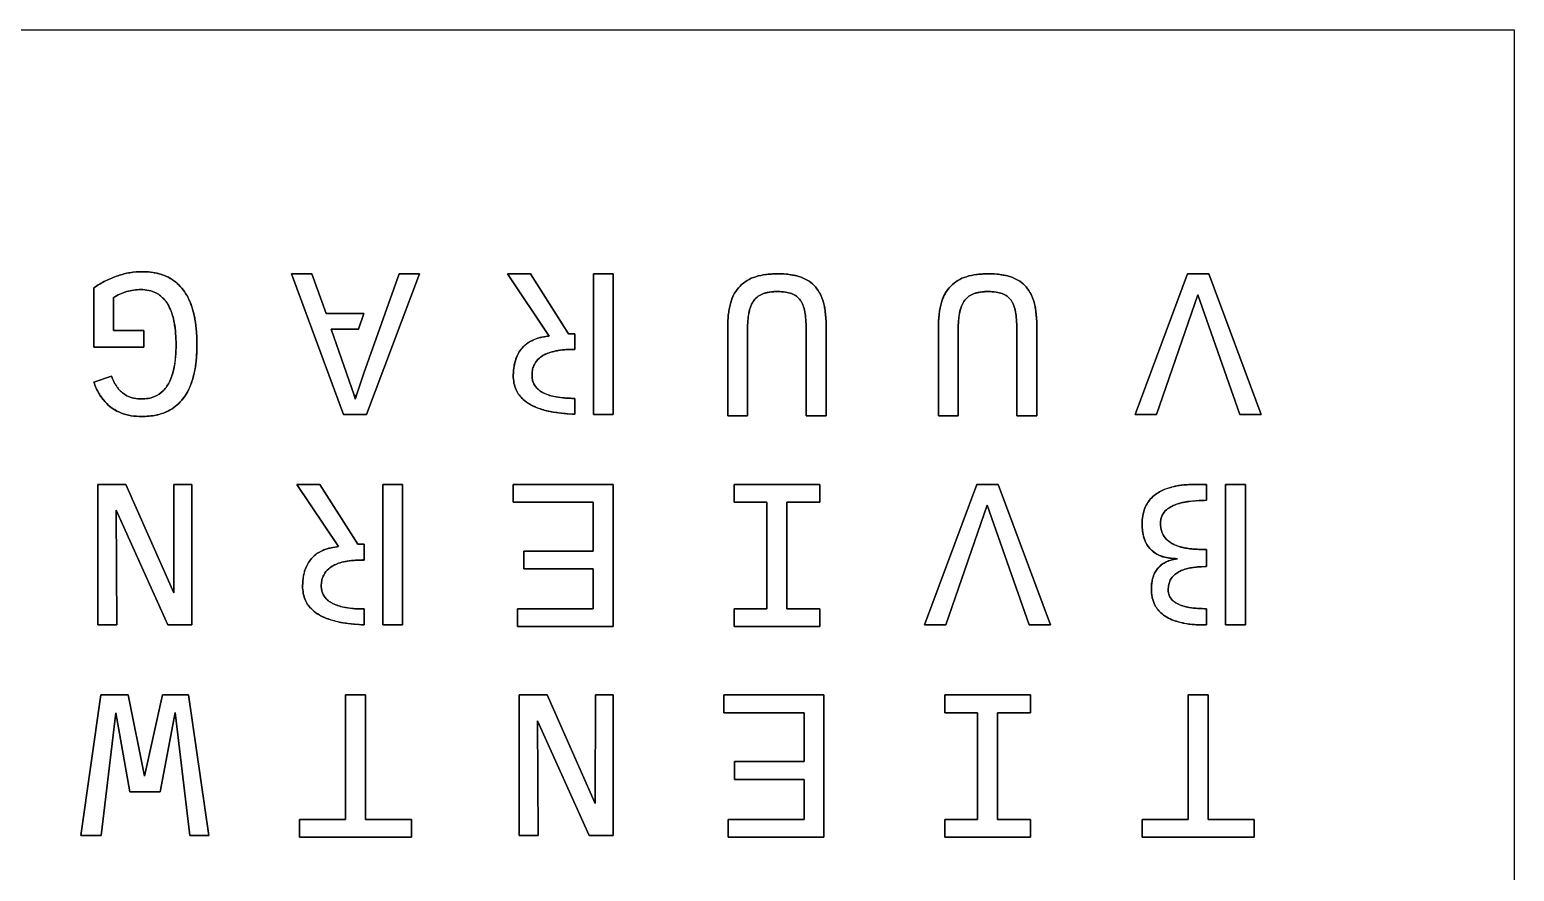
# Model space of a CAD drawing. Header units: millimetres. Extents: x -500 to 0, y -500 to 0.
# Drawn here: x -234.9 to 0, y -133.2 to 0 of the extents above; entities that cross this region are included whole.
import ezdxf

# ---------------------------------------------------------------- set-up
doc = ezdxf.new("R2010")
doc.units = ezdxf.units.MM
doc.layers.get('0').update_dxf_attribs({"color": 70})

msp = doc.modelspace()

# ---------------------------------------------------------------- linework, layer by layer
for points in [[(-500, 0), (0, 0), (0, -500), (-500, -500)], [(0, 0), (0, -500), (-500, -500), (-500, 0)], [(0, -500), (-500, -500), (-500, 0), (0, 0)], [(-183.17, -57.87), (-182.04, -54.37), (-176.45, -38.64), (-173.22, -38.64), (-181.62, -60.89), (-185.21, -60.89), (-193.46, -38.64), (-190.26, -38.64), (-187.99, -44.94), (-182.04, -44.94), (-182.88, -47.4), (-187.19, -47.4), (-184.78, -54.37), (-183.57, -57.87)], [(-193.46, -38.64), (-185.21, -60.89)], [(-190.26, -38.64), (-193.46, -38.64)], [(-187.99, -44.94), (-190.26, -38.64)], [(-176.45, -38.64), (-182.04, -54.37)], [(-181.62, -60.89), (-173.22, -38.64)], [(-173.22, -38.64), (-176.45, -38.64)], [(-159.29, -38.64), (-152.7, -48.49)], [(-155.67, -38.64), (-159.29, -38.64)], [(-149.63, -48.13), (-155.67, -38.64)], [(-142.55, -38.64), (-145.68, -38.64), (-145.68, -60.89), (-142.55, -60.89)], [(-145.68, -38.64), (-142.55, -38.64), (-142.55, -60.89), (-145.68, -60.89)], [(-142.55, -38.64), (-145.68, -38.64), (-145.68, -60.89), (-142.55, -60.89)], [(-48.31, -38.64), (-51.71, -38.64), (-59.96, -60.89), (-56.59, -60.89), (-50.07, -41.96), (-43.43, -60.89), (-40.05, -60.89)], [(-51.71, -38.64), (-48.31, -38.64), (-40.05, -60.89), (-43.43, -60.89), (-50.07, -41.96), (-56.59, -60.89), (-59.96, -60.89)], [(-56.59, -60.89), (-50.07, -41.96), (-43.43, -60.89), (-40.05, -60.89), (-48.31, -38.64), (-51.71, -38.64), (-59.96, -60.89)], [(-224.71, -40.84), (-224.71, -50.27)], [(-221.64, -47.63), (-221.64, -42.42)], [(-182.04, -44.94), (-187.99, -44.94)], [(-182.88, -47.4), (-182.04, -44.94)], [(-108.89, -61.15), (-108.89, -46.73)], [(-75.56, -61.15), (-75.56, -46.73)], [(-216.8, -47.63), (-221.64, -47.63)], [(-216.8, -50.27), (-216.8, -47.63)], [(-187.19, -47.4), (-182.88, -47.4)], [(-184.78, -54.37), (-187.19, -47.4)], [(-148.64, -48.13), (-149.63, -48.13)], [(-124.44, -47.03), (-124.44, -61.15)], [(-121.31, -61.15), (-121.31, -47.56)], [(-112.04, -47.35), (-112.04, -61.15)], [(-91.11, -47.03), (-91.11, -61.15)], [(-87.98, -61.15), (-87.98, -47.56)], [(-78.71, -47.35), (-78.71, -61.15)], [(-224.71, -50.27), (-216.8, -50.27)], [(-183.57, -57.87), (-184.78, -54.37)], [(-182.04, -54.37), (-183.17, -57.87)], [(-148.64, -60.87), (-148.64, -58.36)], [(-185.21, -60.89), (-181.62, -60.89)], [(-124.44, -61.15), (-121.31, -61.15)], [(-112.04, -61.15), (-108.89, -61.15)], [(-91.11, -61.15), (-87.98, -61.15)], [(-78.71, -61.15), (-75.56, -61.15)], [(-212.08, -89.14), (-219.66, -71.98), (-224.12, -71.98), (-224.12, -94.22), (-221.09, -94.22), (-221.19, -76.05), (-213.05, -94.22), (-209.22, -94.22), (-209.22, -71.98), (-212.06, -71.98)], [(-219.66, -71.98), (-212.08, -89.14), (-212.06, -71.98), (-209.22, -71.98), (-209.22, -94.22), (-213.05, -94.22), (-221.19, -76.05), (-221.09, -94.22), (-224.12, -94.22), (-224.12, -71.98)], [(-212.06, -71.98), (-212.08, -89.14), (-219.66, -71.98), (-224.12, -71.98), (-224.12, -94.22), (-221.09, -94.22), (-221.19, -76.05), (-213.05, -94.22), (-209.22, -94.22), (-209.22, -71.98)], [(-192.63, -71.98), (-186.03, -81.82)], [(-189, -71.98), (-192.63, -71.98)], [(-182.97, -81.46), (-189, -71.98)], [(-175.89, -71.98), (-179.01, -71.98), (-179.01, -94.22), (-175.89, -94.22)], [(-179.01, -71.98), (-175.89, -71.98), (-175.89, -94.22), (-179.01, -94.22)], [(-175.89, -94.22), (-175.89, -71.98), (-179.01, -71.98), (-179.01, -94.22)], [(-142.55, -94.49), (-142.55, -71.98), (-158.38, -71.98), (-158.38, -74.79), (-145.71, -74.79), (-145.71, -82.53), (-156.72, -82.53), (-156.72, -85.34), (-145.71, -85.34), (-145.71, -91.67), (-157.71, -91.67), (-157.71, -94.49)], [(-142.55, -71.98), (-142.55, -94.49), (-157.71, -94.49), (-157.71, -91.67), (-145.71, -91.67), (-145.71, -85.34), (-156.72, -85.34), (-156.72, -82.53), (-145.71, -82.53), (-145.71, -74.79), (-158.38, -74.79), (-158.38, -71.98)], [(-156.72, -82.53), (-156.72, -85.34), (-145.71, -85.34), (-145.71, -91.67), (-157.71, -91.67), (-157.71, -94.49), (-142.55, -94.49), (-142.55, -71.98), (-158.38, -71.98), (-158.38, -74.79), (-145.71, -74.79), (-145.71, -82.53)], [(-123.45, -94.49), (-109.88, -94.49), (-109.88, -91.67), (-115.09, -91.67), (-115.09, -74.79), (-109.88, -74.79), (-109.88, -71.98), (-123.45, -71.98), (-123.45, -74.79), (-118.24, -74.79), (-118.24, -91.67), (-123.45, -91.67)], [(-109.88, -94.49), (-123.45, -94.49), (-123.45, -91.67), (-118.24, -91.67), (-118.24, -74.79), (-123.45, -74.79), (-123.45, -71.98), (-109.88, -71.98), (-109.88, -74.79), (-115.09, -74.79), (-115.09, -91.67), (-109.88, -91.67)], [(-123.45, -91.67), (-123.45, -94.49), (-109.88, -94.49), (-109.88, -91.67), (-115.09, -91.67), (-115.09, -74.79), (-109.88, -74.79), (-109.88, -71.98), (-123.45, -71.98), (-123.45, -74.79), (-118.24, -74.79), (-118.24, -91.67)], [(-81.65, -71.98), (-85.04, -71.98), (-93.3, -94.22), (-89.92, -94.22), (-83.4, -75.29), (-76.77, -94.22), (-73.38, -94.22)], [(-85.04, -71.98), (-81.65, -71.98), (-73.38, -94.22), (-76.77, -94.22), (-83.4, -75.29), (-89.92, -94.22), (-93.3, -94.22)], [(-89.92, -94.22), (-83.4, -75.29), (-76.77, -94.22), (-73.38, -94.22), (-81.65, -71.98), (-85.04, -71.98), (-93.3, -94.22)], [(-48.69, -74.5), (-48.69, -71.98)], [(-42.55, -71.98), (-45.71, -71.98), (-45.71, -94.22), (-42.55, -94.22)], [(-45.71, -71.98), (-42.55, -71.98), (-42.55, -94.22), (-45.71, -94.22)], [(-45.71, -71.98), (-42.55, -71.98), (-42.55, -94.22), (-45.71, -94.22)], [(-181.98, -81.46), (-182.97, -81.46)], [(-48.69, -84.99), (-48.69, -82.26)], [(-181.98, -94.2), (-181.98, -91.69)], [(-48.69, -94.23), (-48.69, -91.66)], [(-219.28, -105.31), (-223.65, -105.31), (-226.8, -127.56), (-223.56, -127.56), (-221.24, -108.14), (-219.04, -120.66), (-214.25, -120.66), (-211.89, -108.11), (-209.55, -127.56), (-206.55, -127.56), (-209.77, -105.31), (-213.89, -105.31), (-216.71, -118.16)], [(-223.65, -105.31), (-219.28, -105.31), (-216.71, -118.16), (-213.89, -105.31), (-209.77, -105.31), (-206.55, -127.56), (-209.55, -127.56), (-211.89, -108.11), (-214.25, -120.66), (-219.04, -120.66), (-221.24, -108.14), (-223.56, -127.56), (-226.8, -127.56)], [(-213.89, -105.31), (-216.71, -118.16), (-219.28, -105.31), (-223.65, -105.31), (-226.8, -127.56), (-223.56, -127.56), (-221.24, -108.14), (-219.04, -120.66), (-214.25, -120.66), (-211.89, -108.11), (-209.55, -127.56), (-206.55, -127.56), (-209.77, -105.31)], [(-184.91, -105.31), (-184.91, -125.01), (-192.21, -125.01), (-192.21, -127.82), (-174.47, -127.82), (-174.47, -125.01), (-181.78, -125.01), (-181.78, -105.31)], [(-184.91, -125.01), (-184.91, -105.31), (-181.78, -105.31), (-181.78, -125.01), (-174.47, -125.01), (-174.47, -127.82), (-192.21, -127.82), (-192.21, -125.01)], [(-192.21, -125.01), (-192.21, -127.82), (-174.47, -127.82), (-174.47, -125.01), (-181.78, -125.01), (-181.78, -105.31), (-184.91, -105.31), (-184.91, -125.01)], [(-145.41, -122.48), (-153, -105.31), (-157.46, -105.31), (-157.46, -127.56), (-154.42, -127.56), (-154.52, -109.39), (-146.38, -127.56), (-142.55, -127.56), (-142.55, -105.31), (-145.39, -105.31)], [(-153, -105.31), (-145.41, -122.48), (-145.39, -105.31), (-142.55, -105.31), (-142.55, -127.56), (-146.38, -127.56), (-154.52, -109.39), (-154.42, -127.56), (-157.46, -127.56), (-157.46, -105.31)], [(-145.39, -105.31), (-145.41, -122.48), (-153, -105.31), (-157.46, -105.31), (-157.46, -127.56), (-154.42, -127.56), (-154.52, -109.39), (-146.38, -127.56), (-142.55, -127.56), (-142.55, -105.31)], [(-109.22, -127.82), (-109.22, -105.31), (-125.05, -105.31), (-125.05, -108.12), (-112.37, -108.12), (-112.37, -115.86), (-123.39, -115.86), (-123.39, -118.67), (-112.37, -118.67), (-112.37, -125.01), (-124.38, -125.01), (-124.38, -127.82)], [(-109.22, -105.31), (-109.22, -127.82), (-124.38, -127.82), (-124.38, -125.01), (-112.37, -125.01), (-112.37, -118.67), (-123.39, -118.67), (-123.39, -115.86), (-112.37, -115.86), (-112.37, -108.12), (-125.05, -108.12), (-125.05, -105.31)], [(-123.39, -115.86), (-123.39, -118.67), (-112.37, -118.67), (-112.37, -125.01), (-124.38, -125.01), (-124.38, -127.82), (-109.22, -127.82), (-109.22, -105.31), (-125.05, -105.31), (-125.05, -108.12), (-112.37, -108.12), (-112.37, -115.86)], [(-90.12, -127.82), (-76.55, -127.82), (-76.55, -125.01), (-81.76, -125.01), (-81.76, -108.12), (-76.55, -108.12), (-76.55, -105.31), (-90.12, -105.31), (-90.12, -108.12), (-84.91, -108.12), (-84.91, -125.01), (-90.12, -125.01)], [(-76.55, -127.82), (-90.12, -127.82), (-90.12, -125.01), (-84.91, -125.01), (-84.91, -108.12), (-90.12, -108.12), (-90.12, -105.31), (-76.55, -105.31), (-76.55, -108.12), (-81.76, -108.12), (-81.76, -125.01), (-76.55, -125.01)], [(-90.12, -108.12), (-84.91, -108.12), (-84.91, -125.01), (-90.12, -125.01), (-90.12, -127.82), (-76.55, -127.82), (-76.55, -125.01), (-81.76, -125.01), (-81.76, -108.12), (-76.55, -108.12), (-76.55, -105.31), (-90.12, -105.31)], [(-51.58, -105.31), (-51.58, -125.01), (-58.88, -125.01), (-58.88, -127.82), (-41.14, -127.82), (-41.14, -125.01), (-48.44, -125.01), (-48.44, -105.31)], [(-51.58, -125.01), (-51.58, -105.31), (-48.44, -105.31), (-48.44, -125.01), (-41.14, -125.01), (-41.14, -127.82), (-58.88, -127.82), (-58.88, -125.01)], [(-58.88, -125.01), (-51.58, -125.01), (-51.58, -105.31), (-48.44, -105.31), (-48.44, -125.01), (-41.14, -125.01), (-41.14, -127.82), (-58.88, -127.82)]]:
    msp.add_lwpolyline(points, close=True)
for points in [[(-214.41, -38.64, 0.035397), (-215.74, -38.39, 0.03031), (-217.09, -38.31, 0.042338), (-219.03, -38.47, 0.039278), (-220.91, -38.94, 0.037532), (-222.87, -39.76, 0.030732), (-224.71, -40.84), (-224.71, -50.27), (-216.8, -50.27), (-216.8, -47.63), (-221.64, -47.63), (-221.64, -42.42, -0.033938), (-220.62, -41.87, -0.037011), (-219.54, -41.46, -0.072771), (-217.3, -41.14, -0.054599), (-216.02, -41.27, -0.064173), (-214.9, -41.66)], [(-209.71, -42.67, 0.041211), (-210.4, -41.46, 0.048994), (-211.3, -40.39, 0.063522), (-212.67, -39.35)], [(-148.64, -50.61), (-148.64, -48.13), (-148.64, -50.61, 0.01285), (-148.72, -50.61, 0.010334), (-148.8, -50.61, 0.00647), (-148.96, -50.61), (-149.27, -50.62, 0.009835), (-149.9, -50.64), (-149.99, -50.65, 0.02523), (-151.32, -50.8, 0.004262), (-151.7, -50.87, 0.030046), (-152.69, -51.14, 0.040772), (-153.51, -51.49, 0.05263), (-154.25, -51.99, 0.100246), (-155.04, -52.98, 0.058631), (-155.31, -53.73, 0.051441), (-155.41, -54.57, -0.051965), (-155.31, -53.73, -0.061096), (-155.04, -52.98, -0.100005), (-154.25, -51.99, -0.055535), (-153.51, -51.49, -0.037588), (-152.69, -51.14, -0.034885), (-151.62, -50.86), (-151.47, -50.83, -0.007812), (-151.29, -50.8, -0.026707), (-149.86, -50.64, -0.01195), (-148.9, -50.61), (-148.64, -50.61), (-148.64, -48.13), (-149.63, -48.13), (-155.67, -38.64), (-159.29, -38.64), (-152.7, -48.49), (-152.94, -48.52, 0.032262), (-154.13, -48.74, 0.0442), (-155.27, -49.14), (-155.69, -49.36, 0.0724), (-156.82, -50.22)], [(-123.96, -43.18, -0.024741), (-123.7, -42.44, -0.032634), (-123.36, -41.73, -0.065914), (-122.5, -40.58, 0.066236), (-123.36, -41.73, 0.014822), (-123.41, -41.82, 0.052168), (-123.96, -43.18, 0.023621), (-124.18, -44.05, 0.018289), (-124.32, -44.94), (-124.35, -45.17, 0.021505), (-124.36, -45.24), (-124.39, -45.55, 0.016664), (-124.39, -45.64, 0.015698), (-124.4, -45.74, 0.013689), (-124.41, -45.85, 0.009444), (-124.42, -45.98, 0.01346), (-124.44, -47.03, -0.014242), (-124.42, -45.98, -0.019126), (-124.32, -44.94, -0.019218), (-124.18, -44.05, -0.023537), (-123.96, -43.18, -0.052168), (-123.41, -41.82), (-123.36, -41.73, -0.066236), (-122.5, -40.58, -0.066912), (-121.39, -39.7, -0.060203), (-120.02, -39.1, -0.042467), (-118.41, -38.76, -0.024966), (-117, -38.65)], [(-109.96, -41.58, 0.064428), (-110.79, -40.47, 0.064829), (-111.87, -39.64, 0.058049), (-113.18, -39.07, 0.036565), (-114.54, -38.78)], [(-90.63, -43.18, -0.024741), (-90.37, -42.44, -0.032634), (-90.02, -41.73, -0.065914), (-89.16, -40.58, 0.066236), (-90.02, -41.73, 0.014822), (-90.07, -41.82, 0.052168), (-90.63, -43.18, 0.023621), (-90.84, -44.05, 0.018289), (-90.99, -44.94), (-91.02, -45.17, 0.021505), (-91.02, -45.24), (-91.05, -45.55, 0.016664), (-91.06, -45.64, 0.015698), (-91.07, -45.74, 0.013689), (-91.07, -45.85, 0.009444), (-91.08, -45.98, 0.01346), (-91.11, -47.03, -0.014242), (-91.08, -45.98, -0.019126), (-90.99, -44.94, -0.019218), (-90.84, -44.05, -0.023537), (-90.63, -43.18, -0.052168), (-90.07, -41.82), (-90.02, -41.73, -0.066236), (-89.16, -40.58, -0.066912), (-88.06, -39.7, -0.060203), (-86.69, -39.1, -0.042467), (-85.08, -38.76, -0.024966), (-83.67, -38.65)], [(-76.63, -41.58, 0.064428), (-77.46, -40.47, 0.064829), (-78.53, -39.64, 0.058049), (-79.84, -39.07, 0.036565), (-81.2, -38.78)], [(-114.33, -41.77, -0.072218), (-113.55, -42.2, -0.075752), (-112.96, -42.82, 0.077945), (-113.55, -42.2, 0.071995), (-114.33, -41.77, 0.051109), (-115.31, -41.54, 0.035479), (-116.52, -41.46, -0.036284), (-115.31, -41.54, -0.05177), (-114.33, -41.77, 0.05177), (-115.31, -41.54, 0.036284), (-116.52, -41.46, 0.035306), (-117.77, -41.54)], [(-81, -41.77, -0.072218), (-80.22, -42.2, -0.075752), (-79.62, -42.82, 0.077945), (-80.22, -42.2, 0.071995), (-81, -41.77, 0.051109), (-81.98, -41.54, 0.035479), (-83.19, -41.46, -0.036284), (-81.98, -41.54, -0.05177), (-81, -41.77, 0.05177), (-81.98, -41.54, 0.036284), (-83.19, -41.46, 0.035306), (-84.44, -41.54)], [(-211.73, -49.88, 0.019006), (-211.79, -48.11, 0.027686), (-212.01, -46.36, 0.026151), (-212.28, -45.22), (-212.4, -44.84, 0.02936), (-212.74, -44.01)], [(-208.49, -47.86, 0.025798), (-208.74, -45.84, 0.028286), (-209.12, -44.22)], [(-109.01, -44.68, -0.031213), (-108.89, -46.73), (-108.89, -61.15), (-112.04, -61.15), (-112.04, -47.35, 0.020267), (-112.1, -45.89, 0.026972), (-112.25, -44.65, 0.04551), (-112.53, -43.64)], [(-75.68, -44.68, -0.031213), (-75.56, -46.73), (-75.56, -61.15), (-78.71, -61.15), (-78.71, -47.35, 0.020267), (-78.76, -45.89, 0.026972), (-78.92, -44.65, 0.04551), (-79.2, -43.64)], [(-124.32, -44.94, 0.019126), (-124.42, -45.98, 0.014242), (-124.44, -47.03), (-124.44, -61.15), (-121.31, -61.15), (-121.31, -47.56, -0.021731), (-121.25, -46.01)], [(-90.99, -44.94, 0.019126), (-91.08, -45.98, 0.014242), (-91.11, -47.03), (-91.11, -61.15), (-87.98, -61.15), (-87.98, -47.56, -0.021731), (-87.92, -46.01)], [(-212.93, -60.34, 0.100427), (-210.83, -58.67), (-210.29, -57.96, 0.035152), (-209.69, -56.89, 0.030079), (-209.21, -55.7, 0.027622), (-208.82, -54.21, 0.029741), (-208.51, -52.05, 0.021921), (-208.42, -49.88, 0.009152), (-208.44, -48.86)], [(-149.86, -50.64, 0.026707), (-151.29, -50.8), (-151.62, -50.86, 0.034885), (-152.69, -51.14)], [(-157.87, -51.88, 0.053338), (-158.25, -53.29)], [(-155.04, -52.98, -0.100246), (-154.25, -51.99)], [(-214.86, -61.01, -0.029363), (-215.99, -61.18, -0.024521), (-217.13, -61.23, -0.041982), (-218.83, -61.1, -0.054391), (-220.47, -60.64, -0.100407), (-222.69, -59.19, -0.052362), (-223.67, -57.98), (-223.86, -57.69, -0.028737), (-224.35, -56.76, -0.024259), (-224.74, -55.78), (-221.92, -54.85, 0.02907), (-221.59, -55.67, 0.037045), (-221.16, -56.43, 0.026593), (-220.81, -56.89, 0.099793), (-219.49, -57.94, 0.063754), (-218.41, -58.32, 0.054498), (-217.17, -58.45, -0.053081), (-218.41, -58.32, -0.064073), (-219.49, -57.94, -0.049469), (-220.2, -57.48, -0.046651), (-220.81, -56.89, -0.026017), (-221.12, -56.49, -0.023324), (-221.39, -56.05, -0.018959), (-221.46, -55.93, -0.038939), (-221.92, -54.85), (-224.74, -55.78), (-221.92, -54.85)], [(-212.38, -54.79, 0.019643), (-212.18, -54.11)], [(-157.92, -57.02, -0.060135), (-158.26, -55.94, -0.051462), (-158.37, -54.73)], [(-155.21, -55.83, 0.098824), (-154.63, -56.75)], [(-219.49, -57.94, 0.064073), (-218.41, -58.32, 0.054498), (-217.17, -58.45, 0.043115), (-216.15, -58.37, 0.054055), (-215.16, -58.09, 0.10097), (-213.77, -57.16)], [(-155.68, -59.34, -0.057523), (-156.82, -58.52)], [(-154.58, -59.85, 0.032778), (-153.14, -60.31, 0.017387), (-152.03, -60.54, 0.019879), (-150.34, -60.76, 0.014401), (-148.64, -60.87), (-148.64, -58.36), (-149.01, -58.36, -0.017236), (-150.29, -58.3, -0.023434), (-151.57, -58.14), (-151.7, -58.11, -0.028059), (-152.68, -57.87, -0.042481), (-153.62, -57.49)], [(-181.98, -83.95), (-181.98, -81.46), (-181.98, -83.95, 0.01285), (-182.05, -83.94, 0.010334), (-182.13, -83.94, 0.00647), (-182.29, -83.95), (-182.61, -83.95, 0.009835), (-183.24, -83.98), (-183.32, -83.98, 0.02523), (-184.65, -84.14, 0.004262), (-185.03, -84.21, 0.030046), (-186.02, -84.47, 0.040772), (-186.84, -84.83, 0.05263), (-187.58, -85.33, 0.100246), (-188.37, -86.32, 0.058631), (-188.64, -87.06, 0.051441), (-188.75, -87.9, -0.051965), (-188.64, -87.06, -0.061096), (-188.37, -86.32, -0.100005), (-187.58, -85.33, -0.055535), (-186.84, -84.83, -0.037588), (-186.02, -84.47, -0.034885), (-184.96, -84.19), (-184.8, -84.16, -0.007812), (-184.62, -84.13, -0.026707), (-183.19, -83.98, -0.01195), (-182.23, -83.95), (-181.98, -83.95), (-181.98, -81.46), (-182.97, -81.46), (-189, -71.98), (-192.63, -71.98), (-186.03, -81.82), (-186.27, -81.85, 0.032262), (-187.46, -82.08, 0.0442), (-188.6, -82.48), (-189.02, -82.69, 0.0724), (-190.15, -83.55)], [(-54.37, -72.45, 0.041707), (-55.7, -72.93, 0.04024), (-56.58, -73.44, 0.049522), (-57.37, -74.09, 0.10057), (-58.43, -75.72, 0.054789), (-58.77, -76.96, 0.040876), (-58.88, -78.24)], [(-53.57, -75.17, -0.035447), (-52.38, -74.83), (-51.46, -74.67, -0.019012), (-50.08, -74.54), (-49.9, -74.53, -0.010783), (-48.69, -74.5), (-48.69, -71.98), (-50.34, -71.98), (-48.69, -71.98), (-50.34, -71.98)], [(-53.34, -72.21, -0.024696), (-51.84, -72.03)], [(-55.01, -75.98, 0.099824), (-55.69, -76.86)], [(-54.29, -83.68, -0.035524), (-55.29, -83.51), (-55.94, -83.31, -0.04672), (-56.73, -82.93), (-57.42, -82.41, -0.095793), (-58.32, -81.15), (-58.46, -80.83, -0.046907), (-58.74, -79.83)], [(-55.01, -80.69, -0.100012), (-55.71, -79.65)], [(-53.04, -81.81, 0.019327), (-52.48, -81.96), (-51.61, -82.12, 0.021251), (-50.45, -82.24, 0.01558), (-49.39, -82.27), (-48.69, -82.26), (-48.69, -84.99), (-49.59, -85.01, 0.017275), (-50.64, -85.11)], [(-183.19, -83.98, 0.026707), (-184.62, -84.13), (-184.96, -84.19, 0.034885), (-186.02, -84.47)], [(-191.21, -85.22, 0.053338), (-191.59, -86.62)], [(-188.37, -86.32, -0.100246), (-187.58, -85.33)], [(-56.72, -85.7, -0.051619), (-56.73, -85.71)], [(-53.73, -86.25, 0.100355), (-54.43, -87.14)], [(-191.25, -90.35, -0.060135), (-191.59, -89.27, -0.051462), (-191.7, -88.07)], [(-188.55, -89.16, 0.098824), (-187.97, -90.08)], [(-57.41, -88.56, -0.039958), (-57.34, -87.46)], [(-187.92, -93.19, 0.032778), (-186.47, -93.64, 0.017387), (-185.36, -93.87, 0.019879), (-183.67, -94.09, 0.014401), (-181.98, -94.2), (-181.98, -91.69), (-182.34, -91.69, -0.017236), (-183.63, -91.63, -0.023434), (-184.9, -91.47), (-185.03, -91.45, -0.028059), (-186.02, -91.2, -0.042481), (-186.95, -90.82)], [(-57.27, -89.92, 0.065307), (-56.85, -91.09, 0.100358), (-55.73, -92.47, 0.054367), (-54.71, -93.14, 0.040435), (-53.59, -93.61, 0.028319), (-52.39, -93.93, 0.030368), (-50.55, -94.17), (-50.31, -94.19, 0.01746), (-48.69, -94.23), (-48.69, -91.66, -0.017053), (-50.06, -91.61, -0.025875), (-51.43, -91.45)], [(-189.01, -92.67, -0.057523), (-190.15, -91.85)]]:
    msp.add_lwpolyline(points, format="xyb")
for points in [[(-217.09, -38.31, 0.042338), (-219.03, -38.47, 0.039278), (-220.91, -38.94, 0.036099), (-222.87, -39.76, 0.030109), (-224.71, -40.84, -0.030732), (-222.87, -39.76, -0.037532), (-220.91, -38.94, -0.038198), (-219.03, -38.47, -0.040701)], [(-208.42, -49.88, 0.009152), (-208.44, -48.86), (-208.45, -48.48), (-208.47, -48.15), (-208.49, -47.86, 0.025798), (-208.74, -45.84, 0.028286), (-209.12, -44.22, 0.017617), (-209.39, -43.43, 0.016989), (-209.43, -43.34, 0.016281), (-209.46, -43.25, 0.018439), (-209.71, -42.67, 0.041211), (-210.4, -41.46, 0.048994), (-211.3, -40.39, 0.100053), (-213.56, -38.92, 0.027637), (-214.41, -38.64, 0.035397), (-215.74, -38.39, 0.03031), (-217.09, -38.31, -0.040296), (-215.3, -38.45, -0.012505), (-215.18, -38.47, -0.011095), (-214.77, -38.55, -0.021502), (-214.16, -38.71, -0.023348), (-213.56, -38.92, -0.049459), (-212.36, -39.54, -0.051075), (-211.3, -40.39, -0.047653), (-210.4, -41.46, -0.039752), (-209.71, -42.67), (-209.63, -42.86), (-209.55, -43.03, -0.031462), (-209.07, -44.41, -0.01362), (-208.89, -45.12, -0.016834), (-208.87, -45.21, -0.016696), (-208.85, -45.29, -0.016371), (-208.83, -45.36, -0.015917), (-208.82, -45.42), (-208.78, -45.63), (-208.74, -45.84, -0.025236), (-208.49, -47.85, -0.009547), (-208.44, -48.86, -0.008415)], [(-120.02, -39.1, 0.060203), (-121.39, -39.7, 0.066257), (-122.5, -40.58, -0.066912), (-121.39, -39.7, -0.058894)], [(-116.53, -38.64, 0.010631), (-117, -38.65, 0.024966), (-118.41, -38.76, 0.042467), (-120.02, -39.1, -0.042462), (-118.41, -38.76), (-118.29, -38.74), (-118.07, -38.72), (-117.88, -38.7, -0.013767), (-117.21, -38.66, -0.00697), (-116.87, -38.65)], [(-113.18, -39.07), (-113.37, -39.02, 0.033691), (-114.74, -38.75, 0.012901), (-115.18, -38.7), (-115.35, -38.69, 0.008377), (-115.94, -38.65), (-116.23, -38.64), (-116.53, -38.64), (-116.42, -38.64, -0.030781), (-114.74, -38.75), (-114.54, -38.78, -0.036565)], [(-110.79, -40.47, 0.064829), (-111.87, -39.64, 0.057742), (-113.18, -39.07, -0.058049), (-111.87, -39.64, -0.063797)], [(-86.69, -39.1, 0.060203), (-88.06, -39.7, 0.066257), (-89.16, -40.58, -0.066912), (-88.06, -39.7, -0.058894)], [(-83.2, -38.64, 0.010631), (-83.67, -38.65, 0.024966), (-85.08, -38.76, 0.042467), (-86.69, -39.1, -0.042462), (-85.08, -38.76), (-84.96, -38.74), (-84.74, -38.72), (-84.55, -38.7, -0.013767), (-83.87, -38.66, -0.00697), (-83.53, -38.65)], [(-79.84, -39.07), (-80.04, -39.02, 0.033691), (-81.4, -38.75, 0.012901), (-81.85, -38.7), (-82.02, -38.69, 0.008377), (-82.61, -38.65), (-82.9, -38.64), (-83.2, -38.64), (-83.08, -38.64, -0.030781), (-81.4, -38.75), (-81.2, -38.78, -0.036565)], [(-77.46, -40.47, 0.064829), (-78.53, -39.64, 0.057742), (-79.84, -39.07, -0.058049), (-78.53, -39.64, -0.063797)], [(-221.64, -42.42, -0.033938), (-220.62, -41.87, -0.037011), (-219.54, -41.46, -0.072771), (-217.3, -41.14, 0.072199), (-219.54, -41.46, 0.035252), (-220.62, -41.87, 0.031904)], [(-217.3, -41.14, -0.054599), (-216.02, -41.27, -0.063921), (-214.9, -41.66, -0.099808), (-213.55, -42.74, -0.0268), (-213.18, -43.22, -0.037096), (-212.74, -44.01, -0.028815), (-212.4, -44.84), (-212.38, -44.92, -0.003404), (-212.28, -45.22, -0.026151), (-212.01, -46.36, -0.027686), (-211.79, -48.11, -0.019006), (-211.73, -49.88, 0.007725), (-211.73, -49.56, 0.009028), (-211.74, -48.96), (-211.75, -48.7, 0.026956), (-211.95, -46.75, 0.018322), (-212.13, -45.79, 0.023666), (-212.4, -44.84, 0.039154), (-212.88, -43.74, 0.01895), (-212.95, -43.61, 0.023218), (-213.23, -43.16, 0.025822), (-213.55, -42.74, 0.046687), (-214.17, -42.13, 0.04943), (-214.9, -41.66, 0.064173), (-216.02, -41.27, 0.05312)], [(-120.28, -42.82, -0.073672), (-119.63, -42.2, -0.0663), (-118.79, -41.77, 0.069324), (-119.63, -42.2, 0.073527)], [(-118.79, -41.77, -0.031288), (-118.29, -41.63, -0.011602), (-118.03, -41.58, -0.025964), (-117.96, -41.57), (-117.77, -41.54, -0.035306), (-116.52, -41.46, 0.018043), (-117.14, -41.47, 0.010821), (-117.22, -41.48, 0.01565), (-117.29, -41.48), (-117.53, -41.51), (-117.77, -41.54, 0.015212), (-118.03, -41.58, 0.039415)], [(-109.36, -42.97, 0.02306), (-109.63, -42.26, 0.012657), (-109.7, -42.08, 0.022154), (-109.96, -41.58, 0.064428), (-110.79, -40.47, -0.063954), (-109.96, -41.58, -0.018354), (-109.78, -41.91, -0.037451)], [(-86.94, -42.82, -0.073672), (-86.29, -42.2, -0.0663), (-85.46, -41.77, 0.069324), (-86.29, -42.2, 0.073527)], [(-85.46, -41.77, -0.031288), (-84.95, -41.63, -0.011602), (-84.7, -41.58, -0.025964), (-84.63, -41.57), (-84.44, -41.54, -0.035306), (-83.19, -41.46, 0.018043), (-83.81, -41.47, 0.010821), (-83.89, -41.48, 0.01565), (-83.96, -41.48), (-84.2, -41.51), (-84.44, -41.54, 0.015212), (-84.7, -41.58, 0.039415)], [(-76.03, -42.97, 0.02306), (-76.29, -42.26, 0.012657), (-76.37, -42.08, 0.022154), (-76.63, -41.58, 0.064428), (-77.46, -40.47, -0.063954), (-76.63, -41.58, -0.018354), (-76.45, -41.91, -0.037451)], [(-121.07, -44.71), (-121.04, -44.57, -0.04511), (-120.76, -43.65, -0.064841), (-120.28, -42.82, 0.066105), (-120.76, -43.65, 0.020531), (-120.85, -43.91, 0.037111)], [(-112.96, -42.82, -0.031253), (-112.72, -43.21, -0.026365), (-112.53, -43.64, -0.04551), (-112.25, -44.65, 0.045006), (-112.53, -43.64, 0.027917), (-112.72, -43.21, 0.03417)], [(-108.89, -46.73, 0.031213), (-109.01, -44.68, 0.017835), (-109.15, -43.82, 0.024357), (-109.36, -42.97, -0.024072), (-109.15, -43.82, -0.020008), (-109.01, -44.68, -0.016004), (-108.92, -45.71, -0.007986), (-108.91, -45.83, -0.00638), (-108.9, -46.28), (-108.89, -46.51, -0.009726)], [(-87.74, -44.71), (-87.71, -44.57, -0.04511), (-87.42, -43.65, -0.064841), (-86.94, -42.82, 0.066105), (-87.42, -43.65, 0.020531), (-87.52, -43.91, 0.037111)], [(-79.62, -42.82, -0.031253), (-79.39, -43.21, -0.026365), (-79.2, -43.64, -0.04551), (-78.92, -44.65, 0.045006), (-79.2, -43.64, 0.027917), (-79.39, -43.21, 0.03417)], [(-75.56, -46.73, 0.031213), (-75.68, -44.68, 0.017835), (-75.82, -43.82, 0.024357), (-76.03, -42.97, -0.024072), (-75.82, -43.82, -0.020008), (-75.68, -44.68, -0.016004), (-75.58, -45.71, -0.007986), (-75.58, -45.83, -0.00638), (-75.56, -46.28), (-75.56, -46.51, -0.009726)], [(-121.31, -47.56, -0.020314), (-121.25, -46.01, -0.013243), (-121.18, -45.36, -0.010654), (-121.17, -45.28), (-121.12, -44.99), (-121.1, -44.85, -0.023227), (-121.09, -44.82, -0.0296), (-121.08, -44.76, -0.03088), (-121.07, -44.71), (-121.1, -44.87, 0.024492), (-121.25, -46.01, 0.021731)], [(-112.25, -44.65, -0.025973), (-112.1, -45.89, -0.020267), (-112.04, -47.35, 0.007063), (-112.05, -46.98, 0.009096), (-112.06, -46.43), (-112.08, -46.16, 0.011167), (-112.1, -45.89, 0.026972)], [(-87.98, -47.56, -0.020314), (-87.92, -46.01, -0.013243), (-87.85, -45.36, -0.010654), (-87.83, -45.28), (-87.79, -44.99), (-87.76, -44.85, -0.023227), (-87.76, -44.82, -0.0296), (-87.75, -44.76, -0.03088), (-87.74, -44.71), (-87.77, -44.87, 0.024492), (-87.92, -46.01, 0.021731)], [(-78.92, -44.65, -0.025973), (-78.76, -45.89, -0.020267), (-78.71, -47.35, 0.007063), (-78.71, -46.98, 0.009096), (-78.73, -46.43), (-78.75, -46.16, 0.011167), (-78.76, -45.89, 0.026972)], [(-152.7, -48.49), (-152.78, -48.5), (-152.94, -48.52, 0.032262), (-154.13, -48.74, 0.012835), (-154.2, -48.76, 0.043133), (-155.27, -49.14, 0.018749), (-155.69, -49.36, 0.0724), (-156.82, -50.22, 0.050369), (-157.43, -51, 0.045582), (-157.87, -51.88, 0.053338), (-158.25, -53.29, 0.022957), (-158.34, -54.01, 0.01654), (-158.35, -54.1, 0.014526), (-158.37, -54.73), (-158.37, -54.64, -0.038046), (-158.24, -53.24, -0.026493), (-158.1, -52.55, -0.016694), (-157.99, -52.22, -0.015151), (-157.97, -52.13, -0.017218), (-157.92, -52.01, -0.014468), (-157.87, -51.88, -0.048109), (-157.43, -51, -0.053781), (-156.82, -50.22, -0.048803), (-156.09, -49.61), (-155.99, -49.54, -0.037593), (-155.27, -49.14, -0.048676), (-154.01, -48.71), (-153.85, -48.67, -0.011807), (-153.56, -48.61, -0.013394), (-153.46, -48.6, -0.018483)], [(-211.73, -49.88, -0.008781), (-211.73, -50.29, -0.010192), (-211.75, -51.01), (-211.77, -51.28, -0.028232), (-211.98, -53.15, -0.01564), (-212.1, -53.79), (-212.13, -53.91, -0.022497), (-212.38, -54.79, -0.030498), (-212.72, -55.65, -0.038599), (-213.18, -56.45, -0.049121), (-213.77, -57.16, -0.100069), (-215.16, -58.09, -0.054), (-216.15, -58.37, -0.042083), (-217.17, -58.45, 0.043115), (-216.15, -58.37, 0.054055), (-215.16, -58.09, 0.10097), (-213.77, -57.16, 0.046454), (-213.18, -56.45, 0.038105), (-212.72, -55.65, 0.021518), (-212.47, -55.04, 0.026941), (-212.18, -54.11, 0.020294), (-211.98, -53.15), (-211.94, -52.95, 0.021983), (-211.77, -51.42), (-211.75, -51.03, 0.006349), (-211.73, -50.45, 0.004431)], [(-217.13, -61.23, 0.024521), (-215.99, -61.18, 0.029363), (-214.86, -61.01), (-214.61, -60.95, 0.058355), (-212.93, -60.34, 0.100427), (-210.83, -58.67, 0.027097), (-210.31, -58, 0.036353), (-209.69, -56.89, 0.030079), (-209.21, -55.7), (-209.19, -55.62, 0.027023), (-208.82, -54.21, 0.029741), (-208.51, -52.05, 0.021921), (-208.42, -49.88, -0.008894), (-208.43, -50.61), (-208.43, -50.69, -0.013116), (-208.5, -51.96, -0.025836), (-208.75, -53.86, -0.034087), (-209.21, -55.7, -0.013504), (-209.28, -55.91, -0.041079), (-209.93, -57.36, -0.050709), (-210.83, -58.67, -0.100264), (-212.93, -60.34, -0.034681), (-213.87, -60.73, -0.019692), (-214.36, -60.89), (-214.61, -60.95, -0.010426), (-214.86, -61.01, -0.028018), (-215.99, -61.18, -0.022663)], [(-224.74, -55.78, 0.024259), (-224.35, -56.76, 0.028737), (-223.86, -57.69, 0.006095), (-223.73, -57.89, 0.019347), (-223.67, -57.98, 0.052362), (-222.69, -59.19, 0.100407), (-220.47, -60.64, 0.053997), (-218.83, -61.1, 0.040994), (-217.13, -61.23, -0.041982), (-218.83, -61.1, -0.054391), (-220.47, -60.64, -0.100281), (-222.69, -59.19, -0.033953), (-223.32, -58.48), (-223.46, -58.29, -0.014036), (-223.67, -57.99), (-223.76, -57.84), (-223.86, -57.69, -0.027265), (-224.35, -56.76, -0.022488)], [(-158.37, -54.73, 0.050398), (-158.26, -55.94, 0.057206), (-157.92, -57.02, 0.10023), (-156.82, -58.52, 0.054755), (-155.76, -59.29, 0.0218), (-155.18, -59.59, 0.010832), (-155.11, -59.63, 0.018071), (-154.98, -59.69, 0.010869), (-154.58, -59.85, 0.032778), (-153.14, -60.31, 0.017387), (-152.03, -60.54, 0.019879), (-150.34, -60.76, 0.014401), (-148.64, -60.87, -0.013948), (-150.15, -60.78), (-150.44, -60.75, -0.026793), (-152.54, -60.44, -0.019543), (-153.57, -60.19, -0.02257), (-154.58, -59.85, -0.020805), (-155.18, -59.59), (-155.4, -59.48, -0.015295), (-155.59, -59.38, -0.012201), (-155.68, -59.34, -0.057523), (-156.82, -58.52, -0.049822), (-157.44, -57.82, -0.051548), (-157.92, -57.02, -0.060135), (-158.26, -55.94, -0.051462)], [(-148.64, -58.36), (-149.01, -58.36, -0.017236), (-150.29, -58.3, -0.023434), (-151.57, -58.14, -0.016979), (-151.7, -58.11, -0.028059), (-152.68, -57.87, -0.042481), (-153.62, -57.49, -0.038767), (-154.16, -57.16, -0.045385), (-154.63, -56.75, -0.098627), (-155.21, -55.83, -0.053792), (-155.37, -55.21, -0.043393), (-155.41, -54.57, 0.043839), (-155.37, -55.21, 0.05372), (-155.21, -55.83, 0.098824), (-154.63, -56.75, 0.049638), (-154.16, -57.16, 0.036024), (-153.62, -57.49, 0.045256), (-152.62, -57.89, 0.030856), (-151.57, -58.14, 0.025421), (-150.11, -58.31), (-149.74, -58.33, 0.007152), (-149.19, -58.35, 0.000582), (-149.06, -58.36)], [(-183.37, -58.51, 0.004562), (-183.29, -58.25, 0.002784), (-183.17, -57.87, -0.002721), (-183.29, -58.25, -0.00707), (-183.37, -58.51, -0.00707), (-183.45, -58.25, -0.002721), (-183.57, -57.87, 0.002784), (-183.45, -58.25, 0.004562)], [(-50.34, -71.98, 0.001696), (-50.52, -71.98, 0.008735), (-50.88, -71.98, 0.01721), (-52.11, -72.05, 0.011228), (-52.73, -72.12, 0.021749), (-52.81, -72.13), (-53.07, -72.17, 0.023382), (-53.14, -72.18), (-53.34, -72.21, 0.012344), (-53.95, -72.34), (-54.17, -72.39), (-54.37, -72.45, 0.041707), (-55.7, -72.93, 0.04024), (-56.58, -73.44, 0.049522), (-57.37, -74.09, 0.10057), (-58.43, -75.72, 0.05366), (-58.77, -76.96, 0.040851), (-58.88, -78.24, -0.040876), (-58.77, -76.96, -0.054789), (-58.43, -75.72, -0.100067), (-57.37, -74.09, -0.046952), (-56.58, -73.44, -0.040112), (-55.7, -72.93, -0.037374), (-54.54, -72.5, -0.009982), (-54.25, -72.41, -0.013985), (-54.13, -72.38, -0.018807), (-53.34, -72.21, -0.024696), (-51.84, -72.03, -0.008824), (-51.66, -72.02), (-51.33, -72, -0.009228), (-51.08, -71.99), (-50.89, -71.98, -0.008618)], [(-55.97, -78.16, -0.053504), (-55.9, -77.48, -0.062473), (-55.69, -76.86, -0.099537), (-55.01, -75.98, -0.053114), (-54.32, -75.51, -0.038656), (-53.57, -75.17, -0.035447), (-52.38, -74.83, -0.018749), (-51.46, -74.67, -0.019012), (-50.08, -74.54), (-49.9, -74.53, -0.010783), (-48.69, -74.5, 0.006266), (-49.3, -74.51, 0.027845), (-51.46, -74.67, 0.035469), (-51.5, -74.67, 0.035303), (-51.53, -74.68, 0.035141), (-51.56, -74.68, 0.008688), (-52.07, -74.77, 0.01331), (-52.17, -74.78, 0.015387), (-52.88, -74.95, 0.025247), (-53.57, -75.17, 0.035884), (-54.32, -75.51, 0.054047), (-55.01, -75.98, 0.099824), (-55.69, -76.86, 0.058664), (-55.9, -77.48, 0.054288)], [(-58.88, -78.24), (-58.88, -78.34, 0.021552), (-58.84, -79.09, 0.015008), (-58.8, -79.46, 0.021346), (-58.79, -79.55, 0.01951), (-58.78, -79.62), (-58.74, -79.83, 0.02781), (-58.57, -80.51, 0.021544), (-58.46, -80.83), (-58.4, -80.99), (-58.32, -81.15, 0.095564), (-57.42, -82.41, 0.054929), (-56.73, -82.93, 0.043833), (-55.94, -83.31, 0.029136), (-55.29, -83.51, 0.035524), (-54.29, -83.68, 0.012614), (-53.78, -83.72, 0.023549), (-53.72, -83.72, 0.023109), (-53.66, -83.73, 0.022489), (-53.61, -83.73, 0.010978), (-53.44, -83.73, 0.024308), (-53.4, -83.73, 0.003102), (-53.27, -83.74, -0.015869), (-53.95, -83.71), (-54.2, -83.69, -0.0108), (-54.65, -83.63, -0.014546), (-54.73, -83.62, -0.049876), (-55.94, -83.31, -0.04672), (-56.73, -82.93, -0.0511), (-57.42, -82.41, -0.095793), (-58.32, -81.15, -0.016594), (-58.36, -81.07, -0.058659), (-58.74, -79.83, -0.028415), (-58.85, -79.04, -0.011729), (-58.86, -78.84, -0.011065), (-58.87, -78.54, -0.021067), (-58.87, -78.47)], [(-48.69, -82.26), (-49.05, -82.27), (-49.21, -82.27), (-49.29, -82.27, -0.017056), (-50.45, -82.24, -0.021251), (-51.61, -82.12, -0.011491), (-52.19, -82.02, -0.024828), (-53.04, -81.81, -0.037753), (-53.86, -81.49, -0.037161), (-54.47, -81.14, -0.047427), (-55.01, -80.69, -0.100012), (-55.71, -79.65, -0.053684), (-55.91, -78.92, -0.0428), (-55.97, -78.16, 0.043022), (-55.91, -78.92, 0.054232), (-55.71, -79.65, 0.099936), (-55.01, -80.69, 0.048036), (-54.47, -81.14, 0.038962), (-53.86, -81.49, 0.024917), (-53.32, -81.71, 0.029001), (-52.48, -81.96, 0.021357), (-51.61, -82.12), (-51.52, -82.14, 0.01242), (-51.17, -82.18, 0.019474), (-49.93, -82.26), (-49.62, -82.27), (-49.39, -82.27, 0.008309), (-49.04, -82.27)], [(-186.03, -81.82), (-186.11, -81.83), (-186.27, -81.85, 0.032262), (-187.46, -82.08, 0.012835), (-187.54, -82.09, 0.043133), (-188.6, -82.48, 0.018749), (-189.02, -82.69, 0.0724), (-190.15, -83.55, 0.050369), (-190.76, -84.33, 0.045582), (-191.21, -85.22, 0.053338), (-191.59, -86.62, 0.022957), (-191.67, -87.34, 0.01654), (-191.68, -87.43, 0.014526), (-191.7, -88.07), (-191.7, -87.98, -0.038046), (-191.58, -86.57, -0.026493), (-191.43, -85.89, -0.016694), (-191.33, -85.55, -0.015151), (-191.3, -85.46, -0.017218), (-191.26, -85.34, -0.014468), (-191.21, -85.22, -0.048109), (-190.76, -84.33, -0.053781), (-190.15, -83.55, -0.048803), (-189.43, -82.94), (-189.33, -82.88, -0.037593), (-188.6, -82.48, -0.048676), (-187.34, -82.05), (-187.18, -82.01, -0.011807), (-186.9, -81.95, -0.013394), (-186.79, -81.93, -0.018483)], [(-53.27, -83.74, 0.031362), (-54.19, -83.92, 0.015891), (-54.3, -83.96, 0.038017), (-55.06, -84.25, 0.042979), (-55.7, -84.62, 0.046822), (-56.26, -85.1, 0.099876), (-57.06, -86.39, 0.030325), (-57.23, -86.92, 0.035882), (-57.37, -87.73, 0.026614), (-57.41, -88.56, -0.039958), (-57.34, -87.46, -0.024011), (-57.23, -86.92, -0.027903), (-57.06, -86.39, -0.045123), (-56.72, -85.7, -0.051619), (-56.26, -85.1, -0.050777), (-55.7, -84.62, -0.042603), (-55.06, -84.25), (-54.96, -84.2, -0.039647), (-54.13, -83.91, -0.005877), (-53.92, -83.86, -0.008006), (-53.59, -83.79, -0.02131), (-53.51, -83.77, -0.006796)], [(-54.75, -88.65, -0.055341), (-54.67, -87.84, -0.063573), (-54.43, -87.14, -0.099797), (-53.73, -86.25, -0.052807), (-53.06, -85.8, -0.040325), (-52.33, -85.48, -0.031554), (-51.44, -85.24, -0.018532), (-50.75, -85.12, -0.007313), (-50.5, -85.09, -0.016546), (-49.59, -85.01), (-49.48, -85.01), (-49.28, -85), (-48.98, -84.99, -0.007518), (-48.84, -84.99, -0.011129), (-48.76, -84.99, -0.01374), (-48.69, -84.99), (-48.92, -84.99, 0.028407), (-50.64, -85.11, 0.020264), (-51.49, -85.25, 0.013174), (-51.91, -85.36), (-52.12, -85.42), (-52.33, -85.48, 0.037509), (-53.06, -85.8, 0.05527), (-53.73, -86.25, 0.100355), (-54.43, -87.14, 0.064712), (-54.67, -87.84, 0.054)], [(-191.7, -88.07, 0.050398), (-191.59, -89.27, 0.057206), (-191.25, -90.35, 0.10023), (-190.15, -91.85, 0.054755), (-189.1, -92.62, 0.0218), (-188.52, -92.93, 0.010832), (-188.44, -92.96, 0.018071), (-188.31, -93.02, 0.010869), (-187.92, -93.19, 0.032778), (-186.47, -93.64, 0.017387), (-185.36, -93.87, 0.019879), (-183.67, -94.09, 0.014401), (-181.98, -94.2, -0.013948), (-183.49, -94.11), (-183.77, -94.09, -0.026793), (-185.87, -93.78, -0.019543), (-186.91, -93.52, -0.02257), (-187.92, -93.19, -0.020805), (-188.52, -92.93), (-188.74, -92.82, -0.015295), (-188.93, -92.72, -0.012201), (-189.01, -92.67, -0.057523), (-190.15, -91.85, -0.049822), (-190.78, -91.15, -0.051548), (-191.25, -90.35, -0.060135), (-191.59, -89.27, -0.051462)], [(-181.98, -91.69), (-182.34, -91.69, -0.017236), (-183.63, -91.63, -0.023434), (-184.9, -91.47, -0.016979), (-185.03, -91.45, -0.028059), (-186.02, -91.2, -0.042481), (-186.95, -90.82, -0.038767), (-187.49, -90.5, -0.045385), (-187.97, -90.08, -0.098627), (-188.55, -89.16, -0.053792), (-188.71, -88.54, -0.043393), (-188.75, -87.9, 0.043839), (-188.71, -88.54, 0.05372), (-188.55, -89.16, 0.098824), (-187.97, -90.08, 0.049638), (-187.49, -90.5, 0.036024), (-186.95, -90.82, 0.045256), (-185.95, -91.22, 0.030856), (-184.9, -91.47, 0.025421), (-183.44, -91.65), (-183.08, -91.67, 0.007152), (-182.53, -91.69, 0.000582), (-182.39, -91.69)], [(-57.41, -88.56, 0.024231), (-57.38, -89.24, 0.031434), (-57.27, -89.92, 0.065307), (-56.85, -91.09, 0.100358), (-55.73, -92.47, 0.054036), (-54.71, -93.14, 0.03958), (-53.59, -93.61, 0.028319), (-52.39, -93.93, 0.030368), (-50.55, -94.17), (-50.31, -94.19, 0.01746), (-48.69, -94.23, -0.003358), (-49.31, -94.23, -0.007401), (-49.58, -94.22, -0.011275), (-50.6, -94.17, -0.025162), (-52.11, -93.98, -0.017682), (-52.86, -93.82), (-53.04, -93.77, -0.008804), (-53.32, -93.7), (-53.46, -93.65), (-53.59, -93.61, -0.040435), (-54.71, -93.14, -0.054367), (-55.73, -92.47, -0.100125), (-56.85, -91.09, -0.064725), (-57.27, -89.92, -0.027106), (-57.38, -89.24, -0.025268)], [(-48.69, -91.66, -0.017053), (-50.06, -91.61, -0.025734), (-51.43, -91.45, -0.027982), (-52.36, -91.24, -0.013119), (-52.42, -91.22, -0.041628), (-53.26, -90.89, -0.015384), (-53.49, -90.77, -0.066373), (-54.11, -90.29, -0.095665), (-54.58, -89.58, -0.098499), (-54.75, -88.65, 0.048633), (-54.71, -89.12, 0.054075), (-54.58, -89.58, 0.096628), (-54.11, -90.29, 0.05004), (-53.71, -90.63), (-53.6, -90.7, 0.023121), (-53.26, -90.89, 0.024859), (-52.82, -91.09), (-52.65, -91.15), (-52.57, -91.17, 0.022799), (-52.01, -91.33, 0.021983), (-51.97, -91.34, 0.011937), (-51.43, -91.45, 0.025875), (-50.06, -91.61, 0.016668)]]:
    msp.add_lwpolyline(points, format="xyb", close=True)

doc.saveas('drawing.dxf')
